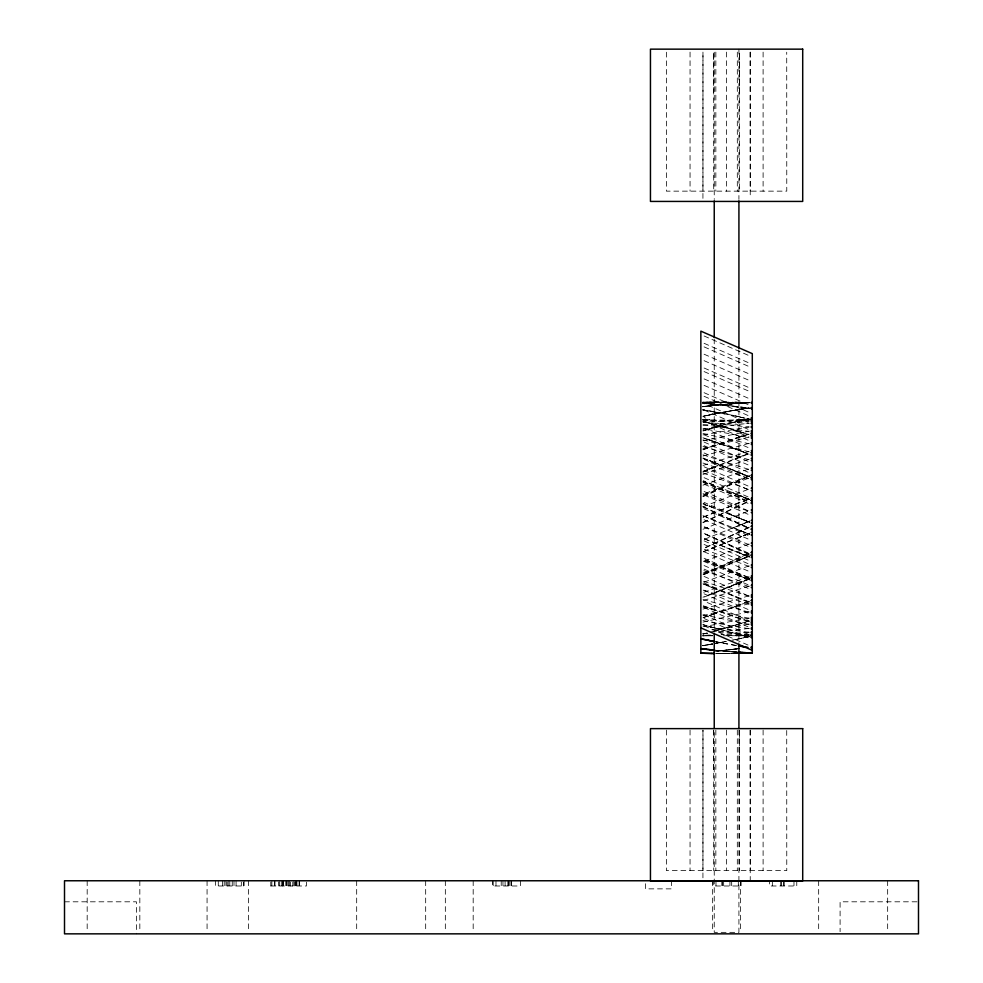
<?xml version="1.0" encoding="UTF-8"?>
<svg xmlns="http://www.w3.org/2000/svg" width="983" height="983" viewBox="0 0 983 983"><rect width="100%" height="100%" fill="white"/><g stroke="black" fill="none" stroke-linecap="round" stroke-linejoin="round"><path stroke-width="0.74" stroke-dasharray="4.92 3.69" d="M666.437 52.21L666.388 191.144L786.769 191.144L786.719 52.21M666.437 730.148L666.388 870.619L786.769 870.619L786.719 730.148M702.931 198.357L702.98 52.21M702.931 877.831L702.98 730.148M739.437 92.549L739.474 52.148L739.437 191.144M739.437 772.024L739.474 730.123M703.005 522.317L749.083 501.023M703.005 522.71L749.083 501.416M749.083 527.158L703.005 548.551M749.083 527.564L703.005 548.956M749.083 553.712L714.788 569.108M703.005 496.698L749.083 476.423M703.005 496.304L749.083 476.055M749.083 555.739L703.005 573.888M703.005 574.269L749.083 553.318L704.074 533.523M749.083 578.36L736.23 584.148M749.083 578.729L741.587 581.911M741.587 581.543L721.215 590.316M703.005 471.68L711.569 468.129M703.005 472.037L749.083 453.679M736.23 583.791L703.005 597.209M726.584 565.336L749.734 555.936L703.423 574.674M712.65 467.687L738.368 457.439M713.719 467.355L703.423 471.422L718.008 465.5M749.734 475.539L703.423 494.24M703.423 574.662L713.719 570.447M703.423 471.459L713.719 467.269L703.423 471.41M703.423 551.844L749.734 533.167L703.005 551.696M703.423 517.033L749.734 498.332M749.734 533.155L739.437 537.332L749.083 533.425M739.437 560.138L749.734 555.973M726.584 507.67L739.437 502.473M733.011 527.883L749.857 521.088M745.876 522.686L749.734 521.125M720.146 590.746L713.719 593.327M703.005 529.259L749.083 510.853M726.584 588.129L749.734 578.79L703.005 597.541M703.005 517.255L749.083 499.118M749.083 521.408L703.005 539.851M749.083 543.98L703.005 561.92M712.65 593.757L709.431 595.022M703.005 506.761L749.083 489.03M735.149 458.68L749.083 453.347M739.437 457.021L743.726 455.375M703.005 495.125L749.083 478.082M749.083 601.191L737.299 605.589M749.083 601.522L735.149 606.364M749.083 565.839L703.005 582.489M715.857 568.358L703.005 573.089M703.005 485.172L749.083 468.903M734.08 606.757L743.726 603.525M703.005 449.501L739.437 436.956M703.005 449.821L749.083 434.167M735.149 606.683L736.23 606.29M734.08 607.076L715.857 613.183M733.011 607.457L712.65 614.277M749.083 576.824L703.005 592.491M709.431 447.179L718.008 444.144M703.005 474.42L749.083 459.208M703.005 617.484L718.008 612.741M749.083 586.04L703.005 600.674M713.719 614.203L709.431 615.358M711.569 614.928L709.431 615.653M708.362 616.009L703.005 617.766M703.005 465.451L749.083 451.344M735.149 438.344L749.083 433.896M740.506 436.599L743.726 435.58M749.083 595.784L703.005 609.067M746.945 621.489L749.083 620.814L704.074 601.141M749.083 621.084L742.656 622.804M745.876 622.092L741.587 623.136M741.587 623.394L738.368 624.107M703.005 620.605L731.942 625.987L743.726 622.743M740.506 623.714L737.299 624.426M703.005 456.038L749.083 443.333M703.005 430.738L707.281 429.731M703.005 430.996L705.143 430.357M737.299 624.684L733.011 625.692M735.149 625.311L736.23 625.004M705.143 430.112L719.077 426.389M712.65 427.937L707.281 429.485L703.005 428.699M731.942 626.257L727.653 627.24M730.861 626.564L726.584 627.547M749.083 603.685L703.005 615.665M709.431 428.858L724.434 424.926M726.584 627.793L721.215 629.046M703.005 429.35L718.008 426.438M749.083 624.058L720.146 629.341M719.077 426.143L731.942 422.948M720.146 629.575L713.719 631.086M703.005 448.457L749.083 437.116L704.074 417.382M714.788 631.025L719.077 629.87M724.434 424.693L733.011 422.678M710.856 632.057L718.008 630.164M731.942 422.727L739.437 421.056M706.212 633.04L707.281 632.978M733.011 422.457L740.506 420.798M706.212 633.261L703.005 633.851M749.083 611.758L703.005 622.104M705.143 633.531L703.005 634.06M739.437 420.847L749.083 418.746M735.149 421.916L749.083 418.549M740.506 420.577L749.083 419.827L703.005 422.211M703.005 440.789L749.083 431.144M749.083 636.37L744.795 637.365M749.083 636.579L742.656 637.856M741.587 638.286L733.011 640.142M749.083 618.024L704.074 626.638M735.149 639.687L743.726 637.807L731.942 640.179M703.005 416.411L704.074 416.178M703.005 416.227L705.143 415.944M704.074 415.993L708.362 415.268M705.143 415.76L709.431 415.047M708.362 415.096L710.5 414.826M703.005 434.916L749.083 426.855M710.5 414.654L712.65 414.212M720.146 412.762L709.431 414.875L714.788 413.966M713.719 414.003L715.857 413.745M724.434 641.702L725.503 641.494M726.584 641.457L722.296 642.12M714.788 413.794L716.926 413.536M715.857 413.585L722.296 412.516M723.365 642.083L721.215 642.329M716.926 413.376L718.008 413.167M721.215 642.501L719.077 642.747M736.23 645.45L720.146 642.599L716.926 643.14M713.719 414.138L726.584 411.73L724.434 411.963M721.215 412.553L723.365 412.319M722.296 412.356L724.434 412.123M715.857 643.337L718.008 643.103L713.719 643.877M723.365 412.16L725.503 411.926M725.503 411.766L727.653 411.533M707.281 644.86L712.294 644.123M726.584 411.57L728.722 411.349M712.65 644.074L709.431 644.492L713.719 643.767M711.569 644.111L712.65 643.926M727.653 411.386L729.791 411.164M728.722 411.201L730.861 410.968M709.431 644.639L710.5 644.455M729.791 411.005L731.942 410.783M730.861 410.82L733.011 410.611M708.362 644.823L705.143 645.217M731.942 410.636L737.299 409.899M733.011 410.464L738.368 409.727M702.28 645.684L712.282 644.012M703.005 645.573L705.143 645.364M703.005 645.708L704.074 645.536M737.299 409.751L749.439 408.056M735.149 410.108L745.876 408.559M738.368 409.579L740.506 409.383M741.587 409.211L739.437 409.407L744.795 408.719M740.506 409.247L743.726 408.879M741.587 409.075L743.726 408.756M713.719 427.654L749.083 423.181M725.503 627.977L710.5 630.066M744.795 408.596L746.945 408.4M746.945 408.277L749.083 408.092M749.083 628.407L715.857 632.487M731.942 406.077L749.083 407.97M703.005 425.442L749.083 421.007M703.005 406.692L704.074 406.557M737.299 648.792L731.942 649.444M703.005 406.581L705.143 406.421M737.299 648.903L733.011 649.419M704.074 406.446L727.653 404.087M705.143 406.311L718.008 404.984L702.28 406.765M735.149 649.063L739.437 648.547L722.296 650.5M731.942 649.542L715.857 651.127M709.431 405.905L710.5 405.782M730.861 649.665L715.857 651.201M709.431 405.807L713.719 405.426M710.5 405.696L714.788 405.315M714.788 405.229L719.077 404.873M749.083 632.155L721.215 634.49M706.212 403.534L703.005 403.374L721.215 404.664M716.57 651.053L726.584 650.07M713.719 405.414L730.861 403.829M713.719 651.336L721.215 650.857M721.215 404.591L749.083 402.625M707.281 633.285L703.005 633.642M727.653 404.013L729.791 403.915M729.791 403.841L743.726 402.944L738.368 403.227M726.584 404.16L749.439 402.674L735.149 402.207L744.795 402.514M731.942 403.669L736.23 403.423M735.149 403.435L739.437 403.202M736.23 403.362L738.368 403.276M749.083 634.391L723.365 635.583M740.506 403.091L745.876 402.833M746.945 402.772L749.083 402.661L705.143 402.17M703.005 420.441L749.439 419.753L739.437 419.864M710.5 635.079L703.005 635.387M715.857 653.511L737.299 653.253M704.074 402.231L703.005 402.256L705.143 402.194M734.08 653.363L739.437 653.191L721.215 653.523M735.149 653.339L736.23 653.302M749.439 402.772L702.28 402.28L733.011 402.133M706.212 402.145L714.788 402.022M731.942 653.412L713.719 653.486M709.431 402.096L713.719 402.035M712.65 635.792L703.005 635.829M716.926 401.998L719.077 401.998M703.005 419.68L705.143 419.68M702.28 635.829L709.431 635.829M736.23 635.841L749.439 635.817M270.866 885.99L306.401 885.99L306.401 880.768M64.509 901.804L136.379 901.804L136.379 933.85M916.992 901.804L840.096 901.804L840.096 931.675M713.719 402.022L726.584 402.035M702.28 419.692L749.083 421.117M721.215 401.998L722.296 401.998M736.23 419.68L749.439 419.766L739.437 419.741L743.726 419.741M706.212 419.68L709.431 419.692M719.077 653.523L716.926 653.511M723.365 401.998L726.584 402.035M723.365 635.743L749.083 635.694L721.215 634.637M734.08 402.182L742.656 402.452M712.65 635.473L703.005 635.079M703.005 420.122L749.083 423.366L704.074 403.595M748.014 402.698L749.083 402.747M749.083 634.502L713.719 631.381M707.281 403.62L749.439 408.387M702.28 403.337L730.861 405.844M716.57 650.39L739.437 652.331L721.215 650.93M724.434 651.225L737.299 652.171L729.791 651.68M703.005 421.879L749.083 427.114M707.281 633.666L703.005 633.31M729.791 651.606L726.584 651.41M718.008 404.517L709.431 403.78L713.719 404.136M722.296 651.029L724.434 651.151M722.296 650.955L718.008 650.623M719.077 404.701L720.146 404.799M713.719 404.185L731.942 405.979M721.215 404.91L726.584 405.463M719.077 650.648L715.857 650.316M749.083 632.327L703.005 626.171M715.857 650.402L718.008 650.537M733.011 406.102L744.795 407.601M703.005 424.521L749.083 431.463M738.368 406.864L735.149 406.458L743.726 407.466M745.876 407.871L749.083 408.338M748.014 408.056L749.083 408.215M749.083 628.653L731.942 625.987M703.005 409.8L705.143 410.157M703.005 409.948L727.653 414.457M736.23 645.585L715.857 641.936M702.28 409.837L713.719 411.754L709.431 411.029M707.281 429.399L749.083 437.496M706.212 410.341L730.861 415.121M709.431 410.882L718.008 412.418M749.083 624.365L703.005 614.719M716.57 641.924L726.584 643.791M720.146 642.599L715.857 641.764M703.005 433.417L749.083 443.763M728.722 414.494L738.368 416.718M731.942 415.158L746.945 418.647M735.149 415.834L743.726 417.714M749.083 618.393L703.005 607.064M739.437 416.952L745.876 418.402M746.945 418.451L749.083 419.151M749.083 636.972L721.215 629.956M748.014 418.697L749.083 418.942M703.005 439.856L749.083 451.824M749.083 636.775L742.656 635.46M741.587 635.202L743.726 635.51M740.506 634.932L742.656 635.251M739.437 634.674L741.587 634.981M738.368 634.416L740.506 634.723M737.299 634.146L739.437 634.465M703.005 421.449L707.281 422.764M736.23 633.875L738.368 634.195M703.005 421.67L706.212 422.481M749.083 612.188L703.005 599.483M736.23 633.654L705.143 625.409M735.149 633.605L737.299 633.924M708.362 422.813L714.788 424.73M707.281 422.543L713.719 424.435M709.431 423.083L722.296 426.769M703.005 446.442L749.083 459.737M715.857 424.779L718.008 425.356M714.788 424.496L721.215 426.475M721.215 629.722L709.431 626.663M723.365 426.831L733.011 429.829M722.296 426.536L727.653 428.281M718.008 628.837L715.857 628.235M714.788 627.94L703.005 624.783M749.083 604.176L703.005 590.07M728.722 428.342L737.299 431.095M734.08 429.89L738.368 431.414M703.005 454.846L749.083 469.481M705.143 625.151L703.005 624.524M739.437 431.476L746.945 434.031M735.149 430.198L749.083 434.707M739.437 431.734L742.656 432.717M749.083 596.312L703.005 581.1M749.083 621.625L703.005 606.019M748.014 434.093L749.083 434.437M749.083 621.354L741.587 618.983M703.005 463.03L749.083 478.684M735.149 617.177L743.726 619.941M740.506 618.639L703.005 605.7M704.074 438.099L706.212 439.094M703.005 437.754L705.143 438.737M707.281 439.155L722.296 444.562M706.212 438.799L709.431 440.163M710.5 440.224L719.077 443.444M709.431 439.868L712.65 441.244M749.083 586.618L703.005 570.349M713.719 441.306L718.008 442.768M720.146 443.517L731.942 447.99M703.005 473.032L749.083 489.681M723.365 444.635L734.08 448.764M709.431 608.342L718.008 611.377M749.083 577.439L703.005 560.396M733.011 448.064L736.23 449.538M737.299 449.931L735.149 448.838L749.083 454.33M703.005 482.432L749.083 499.782M738.368 450.005L748.014 453.925M737.299 449.612L739.437 450.718M740.506 450.792L743.726 451.983M749.083 566.491L703.005 548.76M749.083 602.174L739.437 598.5M749.083 601.842L703.005 583.484M703.005 493.601L749.083 511.541M712.65 587.834L743.726 600.134M749.083 556.403L703.005 538.266M738.368 598.082L735.149 596.828M703.005 457.98L749.083 477.16M703.005 458.311L708.362 460.413M703.005 503.824L749.083 522.096L704.074 502.362M749.083 544.668L703.005 526.261M703.423 584.062L718.008 590.009M712.65 461.764L709.431 460.499L749.083 476.792M713.719 462.194L749.734 476.755L726.584 467.367M713.719 484.988L703.423 480.884L749.734 499.548L726.584 490.198M703.005 515.67L749.083 534.113M703.423 561.293L749.734 580.007L726.584 570.656M749.734 499.536L739.437 495.42L749.734 499.585M713.719 507.793L703.423 503.665L749.734 522.366L726.584 512.991M733.011 527.638L749.734 534.383M739.437 530.23L749.857 534.433M726.584 547.85L749.734 557.189L703.423 538.487M739.437 553.011L749.734 557.189M739.437 575.805L749.734 579.982M711.569 587.392L703.005 583.841M749.083 579.098L703.005 558.823M749.083 579.466L703.005 559.216M703.005 481.252L749.083 501.809M703.005 481.633L749.083 502.202M704.074 335.977L751.233 356.596M704.074 343.3L751.233 363.919M704.074 346.876L751.233 367.507M704.074 354.212L751.233 374.83M704.074 360.675L751.233 381.293M704.074 367.998L751.233 388.617M704.074 371.574L751.233 392.192M704.074 378.897L751.233 399.516M704.074 385.361L749.083 405.045M704.074 392.696L751.233 413.315M704.074 396.272L749.083 415.956M704.074 410.058L749.083 429.743M704.074 420.957L749.083 440.642M704.074 428.293L749.083 447.965M704.074 434.756L749.083 454.441M704.074 442.08L749.083 461.764M704.074 445.655L749.083 465.34M704.074 452.979L749.083 472.663M704.074 459.442L749.083 479.126M704.074 466.778L749.083 486.45M704.074 470.353L749.083 490.038M704.074 477.677L749.083 497.361M704.074 484.14L749.083 503.824M704.074 491.463L749.083 511.148M704.074 495.039L751.233 515.67M704.074 508.838L749.083 528.522M704.074 516.161L749.083 535.846M704.074 519.737L751.233 540.355M704.074 527.06L749.083 546.745M704.074 540.859L751.233 561.477M704.074 544.435L749.083 564.119M704.074 551.758L751.233 572.376M704.074 558.221L749.083 577.906M704.074 565.544L749.083 585.229M704.074 569.12L749.083 588.805M704.074 576.443L749.083 596.128M704.074 582.919L749.083 602.604M704.074 590.242L749.083 609.927M704.074 593.818L749.083 613.503M704.074 607.605L749.083 627.289M704.074 614.928L749.083 634.613M704.074 618.516L749.083 638.2M704.074 625.839L748.014 645.057M749.083 554.105L703.005 532.798M749.083 554.498L703.005 533.204M703.005 506.564L749.083 527.957M703.005 506.97L749.083 528.362M750.176 52.21L750.238 191.144M750.176 730.148L750.238 870.619M713.719 92.549L713.683 52.148L713.719 191.144M713.683 730.123L713.719 772.024M887.661 880.768L887.661 932.339M818.667 880.768L818.667 932.339M796.771 880.768L796.771 885.99L769.554 885.99L769.554 880.768M793.981 880.768L793.981 885.99M784.213 880.768L784.213 885.99M783.512 880.768L783.512 885.99M781.473 880.768L781.473 885.99M780.723 880.768L780.723 885.99M772.343 880.768L772.343 885.99M763.103 52.111L763.103 191.144M763.103 730.099L763.103 870.619M750.201 52.111L750.238 198.382M750.201 730.099L750.238 880.903M741.108 880.768L741.108 885.99L713.191 885.99L713.191 880.768M740.494 880.768L740.494 932.339M739.474 730.099L739.437 870.619M738.921 49.15L738.921 199.414M738.921 349.678L738.921 642.55M738.921 729.951L738.921 932.351L714.236 932.351L714.236 729.951M738.319 880.768L738.319 885.99M737.311 52.111L737.311 191.144M737.311 730.099L737.311 870.619M731.684 880.768L731.684 885.99M729.939 880.768L729.939 885.99M726.584 52.111L726.584 191.144M726.584 730.099L726.584 870.619M723.66 880.768L723.66 885.99M722.272 880.768L722.272 885.99M721.915 880.768L721.915 885.99M715.98 880.768L715.98 885.99M715.845 52.111L715.845 191.144M715.845 730.099L715.845 870.619M714.236 52.222L714.236 199.414M714.236 338.951L714.236 631.811M713.683 730.099L713.719 870.619M712.663 880.768L712.663 932.339M702.956 52.111L702.956 191.144M702.956 730.099L702.956 870.619M690.054 52.111L690.054 191.144M690.054 730.099L690.054 870.619M671.561 880.768L671.561 888.865L645.438 888.865L645.426 880.768M520.412 880.768L520.412 885.99L492.495 885.99L492.495 880.768M511.344 880.768L511.344 885.99M511 880.768L511 885.99M509.255 880.768L509.255 885.99M508.555 880.768L508.555 885.99M507.855 880.768L507.855 885.99M505.065 880.768L505.127 885.99M502.964 880.768L502.964 885.99M501.219 880.768L501.219 885.99M495.985 880.768L495.985 885.99M493.196 880.768L493.196 885.99M473.179 880.768L473.179 932.339M445.336 880.768L445.336 932.339M425.676 880.768L425.676 932.339M356.682 880.768L356.682 932.339M299.422 880.768L299.422 885.99M299.065 880.768L299.065 885.99M296.977 880.768L296.977 885.99M296.276 880.768L296.276 885.99M295.465 880.768L295.465 885.99M294.888 882.07L294.888 885.99M293.929 880.768L293.929 885.99M292.787 882.07L292.787 885.99M290.427 882.07L290.427 885.99M289.641 880.768L289.641 885.99M288.388 880.768L288.388 885.99M287.208 880.768L287.208 885.99M286.348 880.768L286.348 885.99M285.807 880.768L285.807 885.99M283.632 880.768L283.632 885.99M283.018 880.768L283.018 885.99M282.858 880.768L282.858 885.99M282.637 882.07L282.637 885.99M281.273 880.768L281.273 885.99M279.172 880.768L279.172 885.99M278.828 882.07L278.828 885.99M274.994 880.768L274.994 885.99M274.638 880.768L274.638 885.99M271.849 880.768L271.849 885.99M270.804 882.07L270.804 885.99M248.625 880.768L248.625 932.339M244.103 880.768L244.103 885.99L215.486 885.99L215.486 880.768M243.415 882.07L243.415 885.99M241.314 882.07L241.314 885.99M236.08 880.768L236.08 885.99M233.991 880.768L233.991 885.99M232.246 880.768L232.246 885.99M229.801 880.768L229.801 885.99M228.167 880.768L228.167 885.99M227.012 882.07L227.012 885.99M225.955 880.768L225.955 885.99M224.21 880.768L224.21 885.99M222.465 880.768L222.465 885.99M218.275 880.768L218.275 885.99M207.069 880.768L207.069 932.339M139.832 880.768L139.832 932.339M87.18 880.768L87.18 932.339M749.734 578.778L739.437 582.944L749.734 578.766M726.584 653.486L716.57 653.486L726.584 653.486"/><path stroke-width="1.47" d="M751.233 526.151L752.302 525.659M751.233 526.556L752.302 526.065M751.233 552.335L752.302 551.844M751.233 552.729L752.302 552.237M751.233 500.04L752.302 499.561M751.233 500.445L752.302 499.954M751.233 577.439L752.302 576.984M751.233 577.82L752.302 577.353M751.233 475.514L752.302 475.059M751.233 475.145L752.302 474.691M751.233 532.565L752.302 532.135M751.233 520.548L752.302 520.118M751.233 543.132L752.302 542.702M751.233 510.005L752.302 509.587M751.233 554.904L752.302 554.486M751.233 498.295L752.302 497.877M751.233 600.38L752.302 599.974M751.233 600.711L752.302 600.294M751.233 565.041L752.302 564.635M751.233 452.868L752.302 452.463M752.302 452.143L751.233 452.549L752.302 452.758M751.233 488.232L752.302 487.826M751.233 576.063L752.302 575.682M751.233 477.308L752.302 476.939M751.233 585.315L752.302 584.946M751.233 468.178L752.302 467.822M751.233 620.138L752.302 620.076M751.233 595.108L752.302 594.776M751.233 433.233L752.302 432.901M751.233 433.503L752.302 433.171M751.233 458.545L752.302 458.213M752.302 602.763L751.233 603.071L752.302 603.378M751.233 450.73L752.302 450.435M751.233 611.217L752.302 610.934M751.233 442.792L752.302 442.534M751.233 635.866L752.302 635.608L751.233 635.645M751.233 636.075L752.302 635.817M751.233 418.254L752.302 418.008M751.233 418.058L752.302 417.812M751.233 617.545L752.302 617.312M751.233 436.649L752.302 436.427M751.233 623.664L752.302 623.468M751.233 430.763L752.302 430.579M752.302 646.703L751.233 646.863L752.302 646.826M751.233 628.088L752.302 627.928M751.233 407.785L752.302 407.638M751.233 426.561L752.302 426.401M751.233 407.662L752.302 407.515M751.233 631.934L752.302 631.811M751.233 422.973L752.302 422.874M751.233 634.256L752.302 634.182M751.233 420.884L752.302 420.822M752.302 402.514L751.233 402.563L752.302 402.477M740.506 653.142L752.302 652.651L738.368 653.24L740.506 653.179M751.233 419.753L752.302 419.741L751.233 419.446M711.569 653.474L714.788 653.498L700.854 653.216L700.854 331.136L752.302 353.634L752.302 653.031L740.506 652.429M751.233 635.755L752.302 635.78M711.569 653.462L700.854 653.191M751.233 419.876L752.302 419.901L751.233 419.655M752.302 652.995L745.876 652.737M745.876 652.687L742.656 652.565M751.233 634.637L752.302 634.699M742.656 652.515L738.368 652.245L740.506 652.38M751.233 421.265L752.302 421.338M751.233 632.548L752.302 632.647M714.788 650.291L709.431 649.702M751.233 423.587L752.302 423.71M714.788 650.205L710.5 649.824M710.5 649.726L706.212 649.333M709.431 649.603L705.143 649.198M704.074 649.075L706.212 649.222M703.005 648.94L705.143 649.099M701.923 648.805L704.074 648.964M703.005 648.829L700.854 648.669L701.923 648.694M751.233 647.858L752.302 648.006M751.233 647.736L752.302 647.883M751.233 628.96L752.302 629.108M746.945 647.244L748.014 647.404M744.795 646.925L745.876 647.084M751.233 408.523L752.302 408.682M751.233 427.433L752.302 427.593M743.726 646.765L745.876 646.961M751.233 408.658L752.302 408.817M742.656 646.605L744.795 646.802M743.726 646.642L740.506 646.273M742.656 646.47L738.368 645.942L740.506 646.138M751.233 624.758L752.302 624.942M751.233 431.856L752.302 432.053M713.719 641.518L714.788 641.727M712.65 641.297L714.788 641.555M711.569 641.088L713.719 641.346M710.5 640.867L712.65 641.125M709.431 640.646L711.569 640.916M708.362 640.425L710.5 640.695M709.431 640.474L701.923 639.061M708.362 640.252L700.854 638.827M751.233 618.86L752.302 619.093M700.854 638.643L701.923 638.876M751.233 437.976L752.302 438.209M751.233 637.463L752.302 637.709M751.233 637.267L752.302 637.512M751.233 612.716L752.302 612.987M751.233 444.304L752.302 444.586M751.233 604.791L752.302 605.086M751.233 596.976L752.302 597.308M751.233 622.288L752.302 622.62M751.233 622.018L752.302 622.35M751.233 460.413L752.302 460.744M751.233 435.1L752.302 435.444M751.233 435.383L752.302 435.715M751.233 587.342L752.302 587.699M751.233 470.206L752.302 470.574M751.233 578.201L752.302 578.582M751.233 479.458L752.302 479.839M751.233 567.289L752.302 567.695M751.233 602.653L752.302 603.046M751.233 490.48L752.302 490.886M751.233 454.81L752.302 455.215M751.233 455.141L752.302 455.547M751.233 557.226L752.302 557.644M751.233 500.617L752.302 501.035M751.233 545.516L752.302 545.934M751.233 512.389L752.302 512.819M751.233 522.956L752.302 523.386M751.233 534.961L752.302 535.391M751.233 580.007L752.302 580.462M751.233 580.375L752.302 580.83M751.233 477.701L752.302 478.168M751.233 478.07L752.302 478.537M700.854 627.867L752.302 650.365M751.233 555.469L752.302 555.96M751.233 555.076L752.302 555.567M751.233 502.792L752.302 503.271M751.233 503.185L752.302 503.677M751.233 528.965L752.302 529.456M751.233 529.358L752.302 529.862M738.921 200.95L738.921 348.154M738.921 644.086L738.921 728.415M714.236 200.95L714.236 337.415M714.236 633.347L714.236 728.415M802.706 49.15L650.451 49.15L650.451 201.429L802.706 201.429L802.706 49.15M802.706 728.624L650.451 728.624L650.451 880.903L802.706 880.903L802.706 728.624M918.491 880.768L64.509 880.768L64.509 933.85L918.491 933.85L918.491 880.768M752.302 402.919L751.233 402.858L752.302 402.87"/></g></svg>
